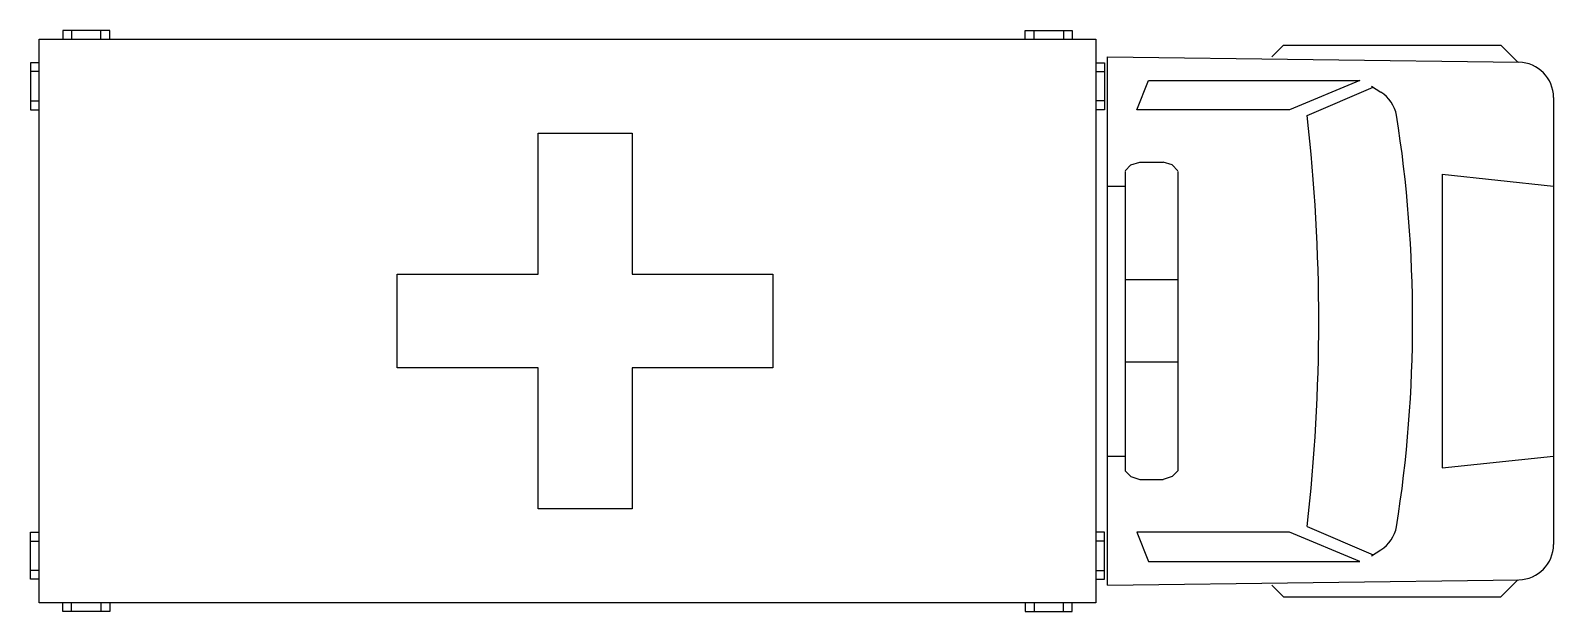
# Model space of a CAD drawing. Extents: x 53748.43 to 53755.02, y -464.76 to -462.25.
import ezdxf

# ---------------------------------------------------------------- set-up
doc = ezdxf.new("R2010")
doc.units = 0
doc.header["$MEASUREMENT"] = 0
doc.layers.get('0').update_dxf_attribs({"linetype": 'CONTINUOUS'})

msp = doc.modelspace()

# ---------------------------------------------------------------- linework, layer by layer
at = {"color": 0, "linetype": 'BYBLOCK'}
for p, q in [((53748.4632, -464.725), (53748.4632, -462.2866)), ((53748.4632, -462.2866), (53753.0352, -462.2866)), ((53748.5648, -462.2485), (53748.5648, -462.2866)), ((53748.768, -462.2485), (53748.5648, -462.2485)), ((53748.6029, -462.2485), (53748.6029, -462.2866)), ((53748.7299, -462.2866), (53748.7299, -462.2485)), ((53748.768, -462.2866), (53748.768, -462.2485)), ((53752.7304, -462.2485), (53752.9336, -462.2485)), ((53752.7304, -462.2866), (53752.7304, -462.2485)), ((53752.7685, -462.2866), (53752.7685, -462.2485)), ((53752.8955, -462.2485), (53752.8955, -462.2866)), ((53752.9336, -462.2485), (53752.9336, -462.2866)), ((53753.0352, -462.2866), (53753.0352, -464.725)), ((53753.7972, -462.3628), (53753.848, -462.312)), ((53753.848, -462.312), (53754.7878, -462.312)), ((53754.7878, -462.312), (53754.8619, -462.3861)), ((53753.086, -464.6488), (53753.086, -462.3628)), ((53753.086, -462.3628), (53754.866, -462.3862)), ((53748.4632, -462.3882), (53748.4251, -462.3882)), ((53748.4251, -462.3882), (53748.4251, -462.5914)), ((53748.4632, -462.4263), (53748.4251, -462.4263)), ((53753.0352, -462.3882), (53753.0733, -462.3882)), ((53753.0352, -462.4263), (53753.0733, -462.4263)), ((53753.0733, -462.3882), (53753.0733, -462.5914)), ((53753.213, -462.5914), (53753.2638, -462.4644)), ((53753.2638, -462.4644), (53754.1782, -462.4644)), ((53754.1782, -462.4644), (53753.8734, -462.5914)), ((53753.9496, -462.6168), (53754.2358, -462.4941)), ((53754.229, -462.4898), (53754.2692, -462.5153)), ((53748.4251, -462.5533), (53748.4632, -462.5533)), ((53753.0733, -462.5533), (53753.0352, -462.5533)), ((53755.0164, -462.5386), (53755.0164, -464.473)), ((53748.4251, -462.5914), (53748.4632, -462.5914)), ((53753.0733, -462.5914), (53753.0352, -462.5914)), ((53753.8734, -462.5914), (53753.213, -462.5914)), ((53753.1622, -462.8559), (53753.1876, -462.8305)), ((53753.1876, -462.8305), (53753.2257, -462.8178)), ((53753.2257, -462.8178), (53753.3273, -462.8178)), ((53753.3654, -462.8305), (53753.3273, -462.8178)), ((53753.3908, -462.8559), (53753.3654, -462.8305)), ((53753.1622, -462.8581), (53753.1622, -464.1535)), ((53753.3908, -462.8581), (53753.3908, -464.1535)), ((53754.5338, -462.8708), (53755.0164, -462.9216)), ((53754.5338, -462.8708), (53754.5338, -464.1408)), ((53753.086, -462.9216), (53753.1622, -462.9216)), ((53753.3908, -463.328), (53753.1622, -463.328)), ((53753.3908, -463.6836), (53753.1622, -463.6836)), ((53753.086, -464.09), (53753.1622, -464.09)), ((53754.5338, -464.1408), (53755.0164, -464.09)), ((53753.1622, -464.1535), (53753.1876, -464.1789)), ((53753.3908, -464.1535), (53753.3654, -464.1789)), ((53753.1876, -464.1789), (53753.2257, -464.1916)), ((53753.2257, -464.1916), (53753.3273, -464.1916)), ((53753.3654, -464.1789), (53753.3273, -464.1916)), ((53748.4251, -464.6234), (53748.4251, -464.4202)), ((53748.4251, -464.4202), (53748.4632, -464.4202)), ((53753.0733, -464.4202), (53753.0352, -464.4202)), ((53753.0733, -464.6234), (53753.0733, -464.4202)), ((53753.8734, -464.4202), (53753.213, -464.4202)), ((53753.213, -464.4202), (53753.2638, -464.5472)), ((53754.1782, -464.5472), (53753.8734, -464.4202)), ((53753.9496, -464.3948), (53754.2358, -464.5174)), ((53748.4251, -464.4583), (53748.4632, -464.4583)), ((53753.0733, -464.4583), (53753.0352, -464.4583)), ((53753.2638, -464.5472), (53754.1782, -464.5472)), ((53754.229, -464.5218), (53754.2692, -464.4962)), ((53748.4632, -464.5853), (53748.4251, -464.5853)), ((53753.0352, -464.5853), (53753.0733, -464.5853)), ((53748.4632, -464.6234), (53748.4251, -464.6234)), ((53753.0352, -464.6234), (53753.0733, -464.6234)), ((53753.086, -464.6488), (53754.866, -464.6254)), ((53753.7972, -464.6488), (53753.848, -464.6996)), ((53754.7878, -464.6996), (53754.8619, -464.6254)), ((53753.0352, -464.725), (53748.4632, -464.725)), ((53748.5648, -464.7631), (53748.5648, -464.725)), ((53748.6029, -464.7631), (53748.6029, -464.725)), ((53748.7299, -464.725), (53748.7299, -464.7631)), ((53748.768, -464.725), (53748.768, -464.7631)), ((53752.7304, -464.725), (53752.7304, -464.7631)), ((53752.7685, -464.725), (53752.7685, -464.7631)), ((53752.8955, -464.7631), (53752.8955, -464.725)), ((53752.9336, -464.7631), (53752.9336, -464.725)), ((53753.848, -464.6996), (53754.7878, -464.6996)), ((53748.768, -464.7631), (53748.5648, -464.7631)), ((53752.7304, -464.7631), (53752.9336, -464.7631))]:
    msp.add_line(p, q, dxfattribs=at)
at = {"linetype": 'BYBLOCK'}
for p, q in [((53750.6222, -462.693), (53751.0286, -462.693)), ((53750.6222, -463.3026), (53750.6222, -462.693)), ((53751.0286, -462.693), (53751.0286, -463.3026)), ((53750.0126, -463.709), (53750.0126, -463.3026)), ((53750.0126, -463.3026), (53750.6222, -463.3026)), ((53751.0286, -463.3026), (53751.6382, -463.3026)), ((53751.6382, -463.3026), (53751.6382, -463.709)), ((53750.6222, -463.709), (53750.0126, -463.709)), ((53750.6222, -464.3186), (53750.6222, -463.709)), ((53751.6382, -463.709), (53751.0286, -463.709)), ((53751.0286, -463.709), (53751.0286, -464.3186)), ((53751.0286, -464.3186), (53750.6222, -464.3186))]:
    msp.add_line(p, q, dxfattribs=at)
at = {"color": 0, "linetype": 'BYBLOCK'}
for centre, radius, start, end in [((53754.864, -462.5386), 0.1524, 0, 89.24615), ((53754.1873, -462.6439), 0.1524, 10.7953, 57.52881), ((53746.1962, -463.5058), 7.8042, 353.45902, 6.54098), ((53748.6871, -463.5058), 5.7196, 351.04413, 8.95587), ((53754.1873, -464.3676), 0.1524, 302.47119, 349.2047), ((53754.864, -464.473), 0.1524, 270.75385, 0)]:
    msp.add_arc(centre, radius, start, end, dxfattribs=at)

doc.saveas('drawing.dxf')
